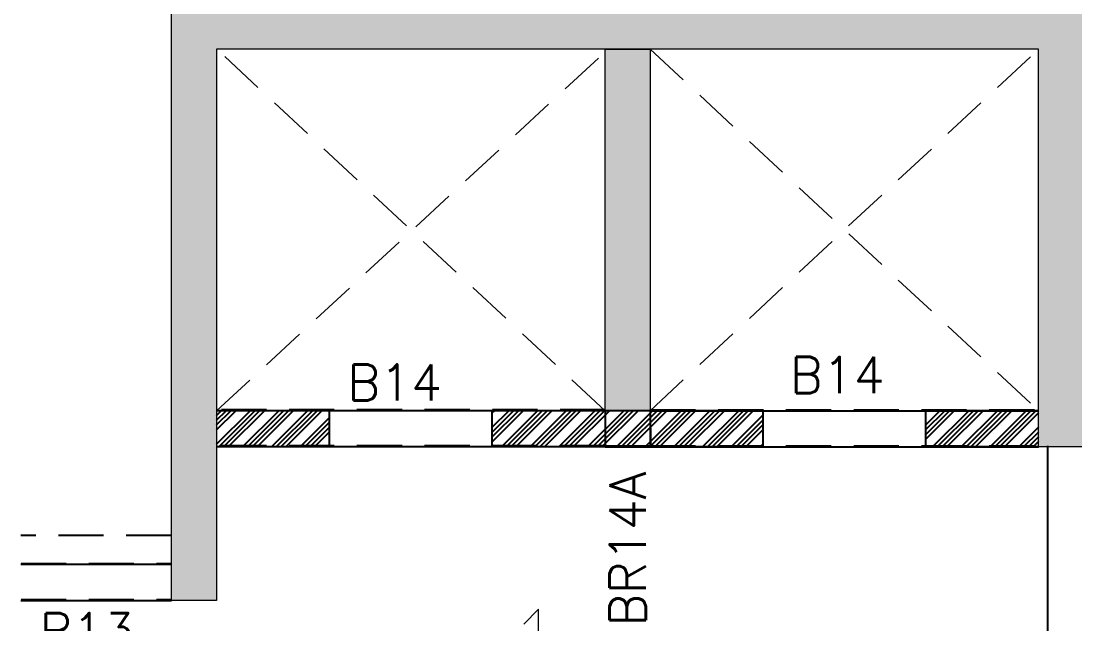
# Model space of a CAD drawing. Header units: millimetres. Extents: x 1181448 to 1317632, y -5734806 to -5633961.
# Drawn here: x 1287948 to 1293780, y -5704385 to -5701051 of the extents above; entities that cross this region are included whole.
import ezdxf

# ---------------------------------------------------------------- set-up
doc = ezdxf.new("R2010")
doc.units = ezdxf.units.MM
doc.header["$LTSCALE"] = 1000
doc.header["$MEASUREMENT"] = 0
for name, pattern in [('1', [0]), ('AUDIT_D_120904163729-0', [0]), ('HIDDEN', [0.375, 0.25, -0.125]), ('T8(T9 IS SIMILAR) - TYPICAL FLOOR ELEVATION$0$AUDIT_D_120904163729-0', [0]), ('T8(T9 IS SIMILAR) - TYPICAL FLOOR ELEVATION$0$HIDDEN', [0.375, 0.25, -0.125]), ('T8(T9 IS SIMILAR)$0$$0$HIDDEN', [0.375, 0.25, -0.125])]:
    doc.linetypes.add(name, pattern=pattern)
doc.layers.get('0').update_dxf_attribs({"linetype": 'AUDIT_D_120904163729-0'})
for name, color, linetype, lineweight in [('160 THK. STRUCT WALL', 7, 'Continuous', 15), ('S-HATCH', 8, 'Continuous', 9), ('SCPL_SLAB MARK', 72, 'Continuous', 20)]:
    doc.layers.add(name, color=color, linetype=linetype, lineweight=lineweight)
for name, color, linetype in [('200 MM THK. BLOCK WORK.', 40, 'Continuous'), ('A_dim', 1, 'Continuous'), ('S-BEAM', 20, 'Continuous'), ('SCPL-BEAMS NO.', 7, 'Continuous'), ('T8(T9 IS SIMILAR) - TYPICAL FLOOR ELEVATION$0$A-WALL-FEATURES', 6, 'T8(T9 IS SIMILAR) - TYPICAL FLOOR ELEVATION$0$AUDIT_D_120904163729-0'), ('T8(T9 IS SIMILAR)$0$S-BEAM', 20, 'T8(T9 IS SIMILAR)$0$$0$HIDDEN'), ('TYPICAL FLOOR ARCH', 251, 'AUDIT_D_120904163729-0')]:
    doc.layers.add(name, color=color, linetype=linetype)
doc.layers.add('WALL - 0.16 thk STRUCTURAL', color=7, linetype='1', true_color=0x24ffc8)
doc.styles.add('SCPL', font='romans.shx')

# ---------------------------------------------------------------- blocks, each defined once
blk = doc.blocks.new('GGS')
at = {"layer": 'T8(T9 IS SIMILAR)$0$S-BEAM', "color": 8}
for p, q in [((-206571590.2, -159302082.2), (-206573740.2, -159302082.2)), ((-206571340.2, -159302082.2), (-206569190.2, -159302082.2)), ((-206571590.2, -159302181.9), (-206571590.2, -159302282.2)), ((-206571340.2, -159302181.9), (-206571340.2, -159302282.2)), ((-206571590.2, -159302282.2), (-206573740.2, -159302282.2)), ((-206571590.2, -159302282.2), (-206571340.2, -159302282.2)), ((-206571340.2, -159302282.2), (-206569190.2, -159302282.2)), ((-206569140.3, -159306254.3, -0.2), (-206569140.3, -159302282.1)), ((-206574823.7, -159302931.6, 0), (-206573990.2, -159302931.7)), ((-206574823.7, -159303131.6, 0), (-206573990.2, -159303131.7))]:
    blk.add_line(p, q, dxfattribs=at)
blk = doc.blocks.new('A$C5F94338C')
at = {"layer": 'WALL - 0.16 thk STRUCTURAL', "true_color": 0x1f57ff}
h = blk.add_hatch(color=160, dxfattribs=at)
h.dxf.hatch_style = 1
h.paths.add_polyline_path([(20010, 14010.1), (20010, 16210), (15460, 16210.1), (15460, 13160.6), (15210, 13160.6), (15210, 16460.1), (20260, 16460), (20260, 14010.1)])
h.paths.add_polyline_path([(17860, 14210.3), (17610, 14210.3), (17610, 16210), (17860, 16210)], flags=17)
at = {"layer": '160 THK. STRUCT WALL'}
for points in [[(20010, 14010.1), (20010, 16210), (15460, 16210.1), (15460, 13160.6), (15210, 13160.6), (15210, 16460.1), (20260, 16460), (20260, 14010.1)], [(17860, 14210.3), (17610, 14210.3), (17610, 16210), (17860, 16210)]]:
    blk.add_lwpolyline(points, close=True, dxfattribs=at)
blk = doc.blocks.new('HS')
at = {"linetype": 'Continuous'}
for p, q in [((9.28, 0), (7.16, 2.12)), ((-9.28, 0), (9.28, 0)), ((-9.28, 0), (-7.16, -2.12))]:
    blk.add_line(p, q, dxfattribs=at)
blk = doc.blocks.new('One WAy')
at = {"xscale": -38.94666666665216, "yscale": 38.94666666665216, "zscale": 38.94666666665216, "rotation": 270}
blk.add_blockref('HS', (0, 0), dxfattribs=at)
blk = doc.blocks.new('A$C73fda794')
at = {"layer": '200 MM THK. BLOCK WORK.', "linetype": 'ByBlock'}
h = blk.add_hatch(dxfattribs=at)
h.set_pattern_fill('ANSI34', color=256, scale=150)
h.set_pattern_definition([(45, (-1203933.58, 5720355.63), (-79.5495129, 79.5495129), []), (45, (-1203907.07, 5720355.63), (-79.5495129, 79.5495129), []), (45, (-1203880.55, 5720355.63), (-79.5495129, 79.5495129), []), (45, (-1203854.03, 5720355.63), (-79.5495129, 79.5495129), [])])
h.paths.add_polyline_path([(3518.7, 6731.6), (3718.7, 6731.6), (3718.7, 7232.7), (3518.7, 7232.7)])
h.paths.add_polyline_path([(3518.7, 8132.7), (3718.7, 8132.7), (3718.7, 8631.6), (3518.7, 8631.6)])
h.paths.add_polyline_path([(-3641.2, 7356.1), (-3016.2, 7356.1), (-3016.2, 7556.1), (-3641.2, 7556.1)])
h.paths.add_polyline_path([(-2116.2, 7356.1), (-616.2, 7356.1), (-616.2, 7556.1), (-2116.2, 7556.1)])
h.paths.add_polyline_path([(283.8, 7356.1), (908.7, 7356.1), (908.7, 7556.1), (283.8, 7556.1)])
h.paths.add_polyline_path([(433.7, 3181.6), (908.7, 3181.6), (908.6, 3381.6), (433.6, 3381.6)])
h.paths.add_polyline_path([(-941.5, 3181.6), (-466.4, 3181.6), (-466.4, 3381.6), (-941.5, 3381.6)])
for p, q in [((-3016.2, 7556.1, 0), (-3641.2, 7556.1, 0)), ((-3016.2, 7356.1, 0), (-3016.2, 7556.1, 0)), ((-1241.2, 7556.1, 0), (-2116.2, 7556.1, 0)), ((-2116.2, 7356.1, 0), (-2116.2, 7556.1, 0)), ((-616.2, 7556.1, 0), (-1241.2, 7556.1, 0)), ((-616.2, 7356.1, 0), (-616.2, 7556.1, 0)), ((908.7, 7556.1, 0), (283.8, 7556.1, 0)), ((283.8, 7356.1, 0), (283.8, 7556.1, 0)), ((-3016.2, 7356.1, 0), (-3641.2, 7356.1, 0)), ((-616.2, 7356.1, 0), (-2116.2, 7356.1, 0)), ((-616.2, 7356.1, 0), (-1241.2, 7356.1, 0)), ((908.7, 7356.1, 0), (283.8, 7356.1, 0))]:
    blk.add_line(p, q, dxfattribs=at)
at = {"layer": 'S-BEAM'}
for p, q in [((-1491.5, 7556.1, 0), (-3641.5, 7556.1, 0)), ((-1491.5, 7556.1, 0), (-1491.5, 7356.1, 0)), ((-1241.5, 7556.1, 0), (908.5, 7556.1, 0)), ((-1241.5, 7555.8, 0), (-1241.5, 7356.1, 0)), ((-1491.5, 7356.1, 0), (-3641.5, 7356.1, 0)), ((-1491.5, 7356.1, 0), (-1241.5, 7356.1, 0)), ((-1241.5, 7356.1, 0), (908.5, 7356.1, 0)), ((958.4, 3382.7, -0.2), (958.4, 7340.1)), ((-4725, 6706.4, 0.1), (-3891.5, 6706.4, 0)), ((-4725, 6506.4, 0.1), (-3891.5, 6506.4, 0))]:
    blk.add_line(p, q, dxfattribs=at)
at = {"layer": 'S-HATCH', "linetype": 'HIDDEN'}
for p, q in [((-3641.5, 7556.1, 0), (-1491.5, 9540)), ((-1491.5, 7556.1, 0), (-3640.8, 9555.7, 0)), ((-1241.5, 9555.7, 0), (908.7, 7556.1, 0)), ((-1241.5, 7556.1, 0), (908.5, 9555.7, 0))]:
    blk.add_line(p, q, dxfattribs=at)
at = {"layer": 'T8(T9 IS SIMILAR) - TYPICAL FLOOR ELEVATION$0$A-WALL-FEATURES', "color": 8, "linetype": 'T8(T9 IS SIMILAR) - TYPICAL FLOOR ELEVATION$0$HIDDEN'}
blk.add_line((-3891.6, 6865.9, -0.1), (-4725, 6865.9, 0.1), dxfattribs=at)
at = {"layer": '160 THK. STRUCT WALL'}
blk.add_blockref('A$C5F94338C', (-19101.6, -6654.2, 0), dxfattribs=at)
at = {"layer": 'SCPL_SLAB MARK', "xscale": -1}
blk.add_blockref('One WAy', (-1859.3, 6096.8, 0), dxfattribs=at)
at = {"layer": 'TYPICAL FLOOR ARCH'}
blk.add_blockref('GGS', (206570100, 159309643.4, 0), dxfattribs=at)
at = {"layer": 'SCPL-BEAMS NO.', "style": 'SCPL'}
for s, p in [('B14', (-467.2, 7653.3, 0.1)), ('B14', (-2917.2, 7612.5, 0.1)), ('B13', (-4620.3, 6236.5, 0.2))]:
    blk.add_text(s, height=200, dxfattribs=at).set_placement(p)
blk.add_text('BR14A', height=200, rotation=90, dxfattribs=at).set_placement((-1266, 6362.5, -0.6))

msp = doc.modelspace()

# ---------------------------------------------------------------- block references
at = {"layer": 'A_dim', "linetype": 'ByBlock'}
msp.add_blockref('A$C73fda794', (1292671.2, -5710762), dxfattribs=at)

doc.saveas('drawing.dxf')
